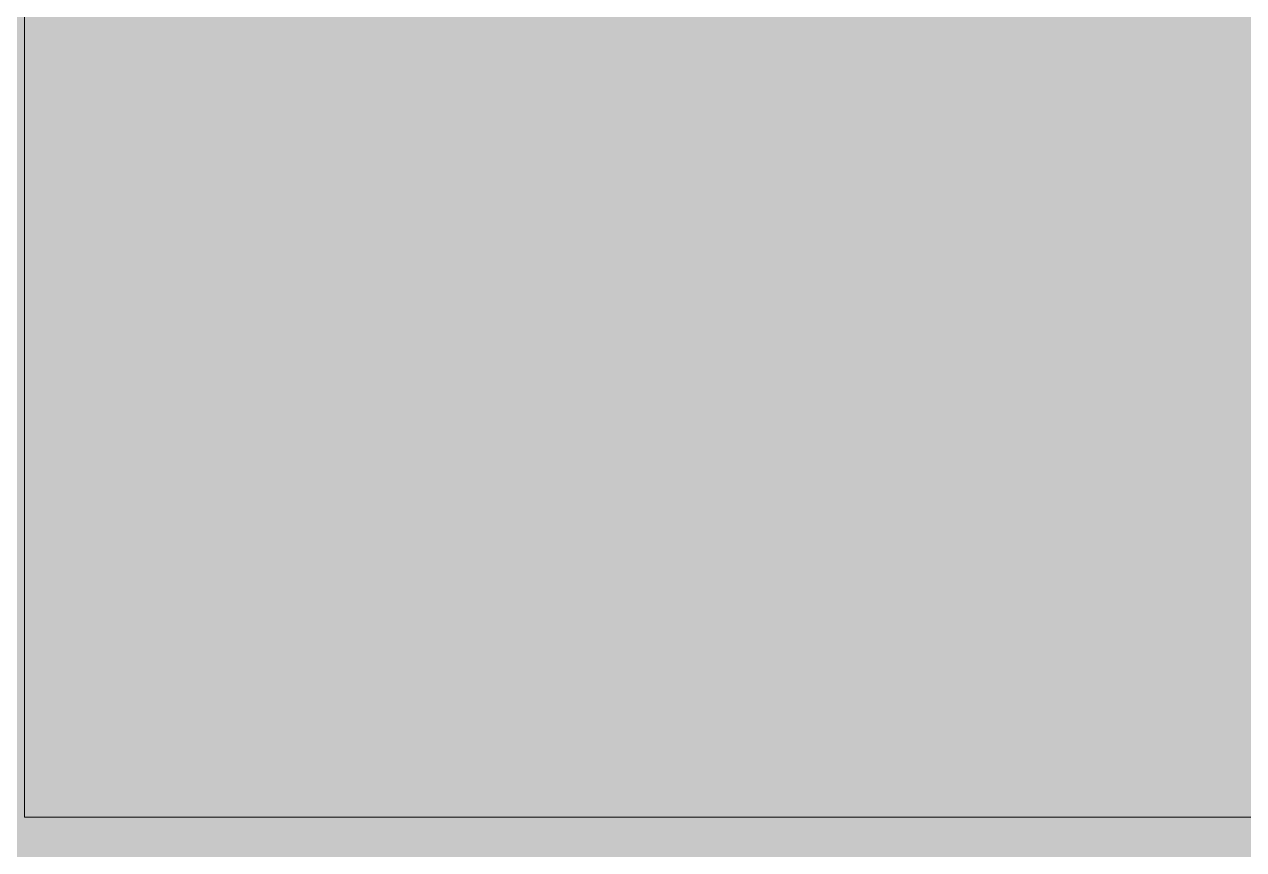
# Model space of a CAD drawing. Header units: inches. Extents: x -4169 to -1846, y 9706 to 12377.
# Drawn here: x -3848.536 to -3847.883, y 10519.859 to 10520.302 of the extents above; entities that cross this region are included whole.
import ezdxf

# ---------------------------------------------------------------- set-up
doc = ezdxf.new("R2010")
doc.units = ezdxf.units.IN
doc.header["$MEASUREMENT"] = 0
for name, color, linetype, lineweight in [('0-1', 7, 'Continuous', 5), ('0-2', 50, 'Continuous', 18), ('A-WALL-1', 8, 'Continuous', 5), ('P-SANR-FIXT-1', 9, 'Continuous', 9), ('P-SANR-FIXT-2', 250, 'Continuous', 9)]:
    doc.layers.add(name, color=color, linetype=linetype, lineweight=lineweight)

# ---------------------------------------------------------------- blocks, each defined once
blk = doc.blocks.new('Stacked Washer and Dryer - 26_x25_ - Private-1352637-ENLARGED RCP - 3RD FLOOR PLAN')
at = {"layer": 'P-SANR-FIXT-1'}
blk.add_hatch(color=256, dxfattribs=at).paths.add_polyline_path([(8.25573, -12.5), (26, -12.5), (26, 12.5), (0, 12.5), (0, -12.5)], flags=0)
at = {"layer": 'P-SANR-FIXT-2'}
for p in [(26, 12.5), (0, -12.5)]:
    blk.add_line(p, (26, -12.5), dxfattribs=at)
blk = doc.blocks.new('CTR - 1st Phase - Unit Layouts_rvt-1-ENLARGED RCP - 3RD FLOOR PLAN')
at = {"layer": 'A-WALL-1'}
blk.add_hatch(color=256, dxfattribs=at).paths.add_polyline_path([(-3825.4902, 10515.9644), (-3813.41124, 10515.9644), (-3813.41124, 10520.7144), (-3823.53624, 10520.7144), (-3823.53624, 10519.8769), (-3848.53624, 10519.8769), (-3848.53624, 10520.7144), (-3849.41124, 10520.7144), (-3849.41124, 10515.9644), (-3835.60962, 10515.9644)], flags=0)
at = {"layer": '0-2', "rotation": 269.9999999999946}
blk.add_blockref('Stacked Washer and Dryer - 26_x25_ - Private-1352637-ENLARGED RCP - 3RD FLOOR PLAN', (-3836.03624, 10545.8769), dxfattribs=at)

msp = doc.modelspace()

# ---------------------------------------------------------------- block references
at = {"layer": '0-1'}
msp.add_blockref('CTR - 1st Phase - Unit Layouts_rvt-1-ENLARGED RCP - 3RD FLOOR PLAN', (0, 0), dxfattribs=at)

doc.saveas('drawing.dxf')
